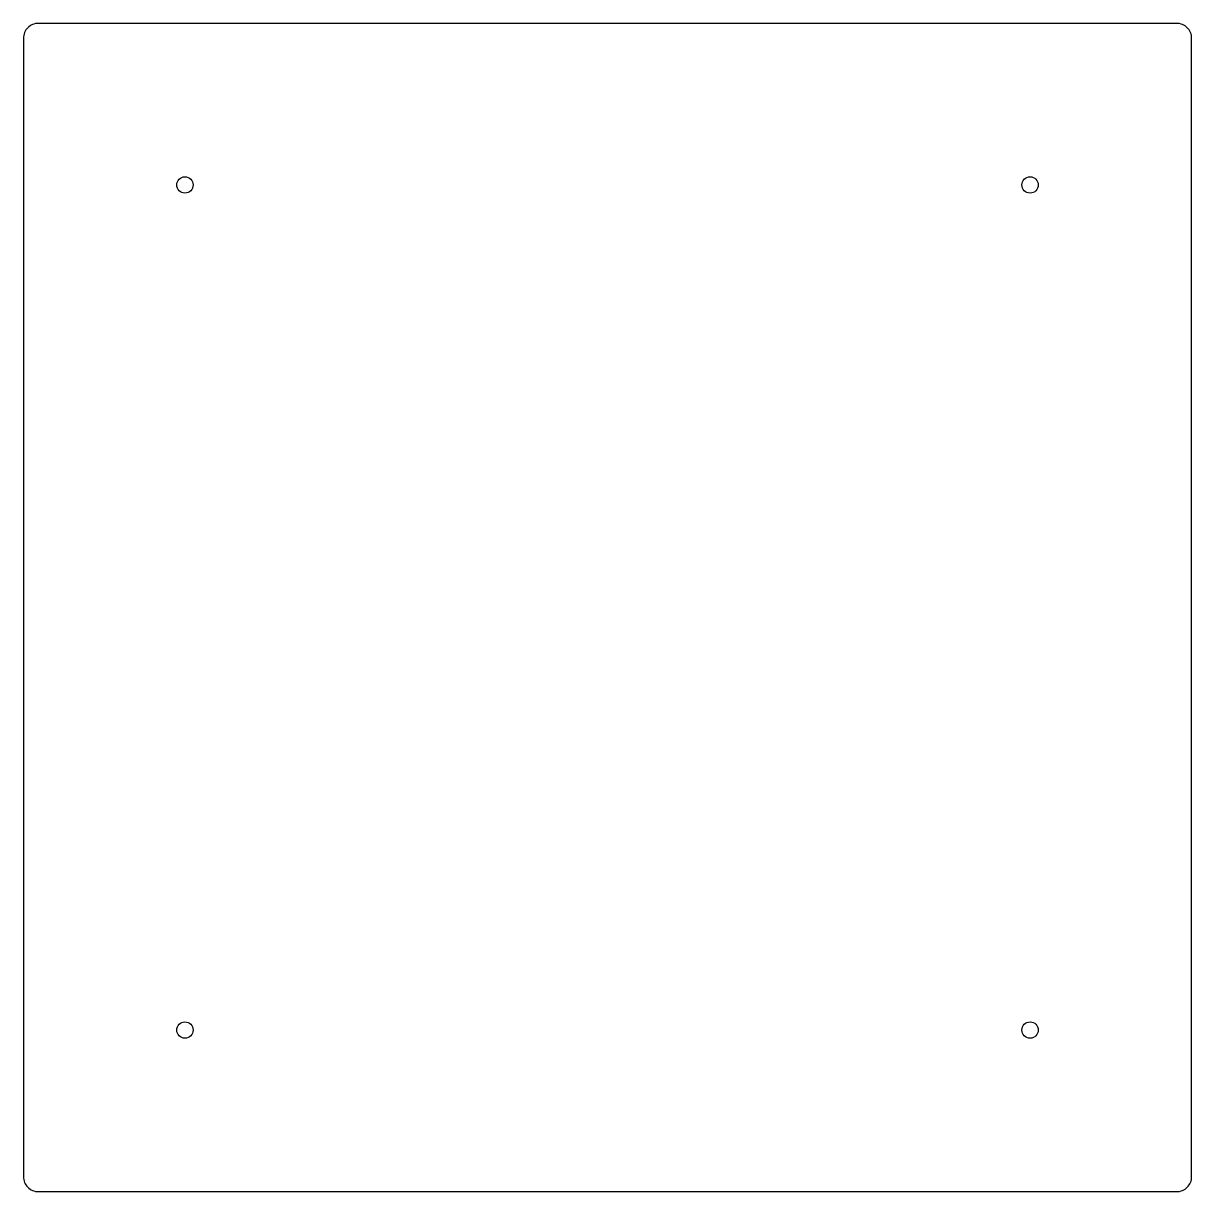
# Model space of a CAD drawing. Header units: millimetres. Extents: x 133 to 368, y -143 to 92.
import ezdxf

# ---------------------------------------------------------------- set-up
doc = ezdxf.new("R2010")
doc.units = ezdxf.units.MM
doc.layers.get('0').update_dxf_attribs({"linetype": 'CONTINUOUS'})

msp = doc.modelspace()

# ---------------------------------------------------------------- linework, layer by layer
msp.add_lwpolyline([(364.62, -143.1, 0.414214), (367.62, -140.1), (367.62, 88.9, 0.414214), (364.62, 91.9), (135.62, 91.9, 0.414214), (132.62, 88.9), (132.62, -140.1, 0.414214), (135.62, -143.1)], format="xyb", close=True)
for centre in [(165.12, 59.4), (335.12, 59.4), (165.12, -110.6), (335.12, -110.6)]:
    msp.add_circle(centre, 1.65)

doc.saveas('drawing.dxf')
